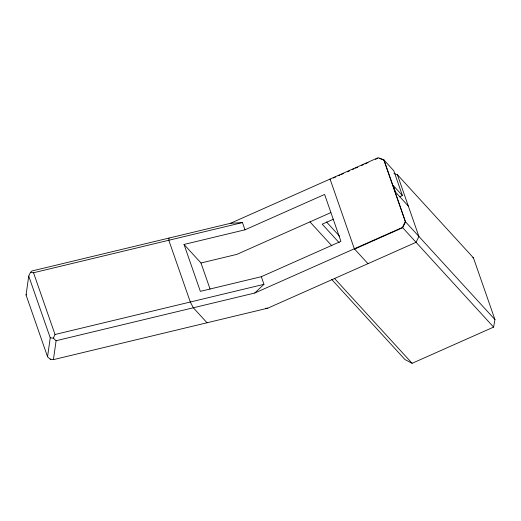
<?xml version="1.0" encoding="UTF-8"?>
<svg xmlns="http://www.w3.org/2000/svg" width="521" height="521" viewBox="0 0 521 521"><rect width="100%" height="100%" fill="white"/><g stroke="black" fill="none" stroke-linecap="round" stroke-linejoin="round"><path stroke-width="0.78" d="M169.045 238.058L168.804 240.266L190.308 302.011L193.324 307.774L207.026 322.76M50.797 358.839L50.329 359.314L47.554 356.742L26.05 294.99L28.733 276.071L30.439 272.418L33.526 272.75L242.46 222.578L244.981 229.813L324.603 194.444L340.929 241.327L261.308 276.697L200.357 291.337L184.03 244.447L244.981 229.813M47.554 356.742L50.237 337.816L28.733 276.071M50.511 359.334L53.416 359.646L56.099 340.727L53.324 338.149L50.237 337.816M331.688 279.399L404.999 359.568L412.111 363.3L493.595 327.103L494.95 319.607L473.446 257.862L397.399 174.698L393.883 173.389M53.324 338.149L55.031 334.495L33.526 272.75M56.099 340.727L254.723 293.03L402.433 227.416L405.279 221.555L383.775 159.804L378.155 157.7L230.451 223.314L31.82 271.011L30.518 272.333M26.05 294.99L26.506 294.528M254.723 293.03L263.965 284.329L261.308 276.697M333.29 178.045L335.511 177.062M338.468 175.746L339.952 175.089M341.431 174.431L343.652 173.447M347.351 171.8L349.571 170.816M352.528 169.501L354.006 168.843M355.485 168.185L357.706 167.202M361.405 165.554L363.625 164.571M365.104 163.913L368.067 162.598M375.465 159.309L377.686 158.325M330.815 212.62L236.781 254.398L200.989 262.988L184.03 244.447M333.505 219.178L322.212 224.193L339.171 242.734M399.457 196.847L402.407 195.538L393.772 170.738L383.775 159.804M354.612 249.077L402.7 227.71L405.546 221.848L384.042 160.103L379.125 158.26M53.416 359.646L267.774 308.178L416.058 242.311L418.897 236.449L397.399 174.698M55.031 334.495L263.965 284.329M230.451 223.314L242.46 222.578M265.482 308.315L267.774 308.178M472.749 257.778L473.446 257.862M402.407 195.538L393.27 185.548L395.563 192.125L408.321 206.075M405.279 221.555L494.95 319.607M402.433 227.416L493.595 327.103M330.334 179.361L330.06 179.068L354.339 248.784L367.956 263.672M326.511 221.946L339.64 236.3M309.969 221.887L331.89 245.86M334.573 278.507L412.111 363.3M200.989 262.988L210.087 289.122"/></g></svg>
